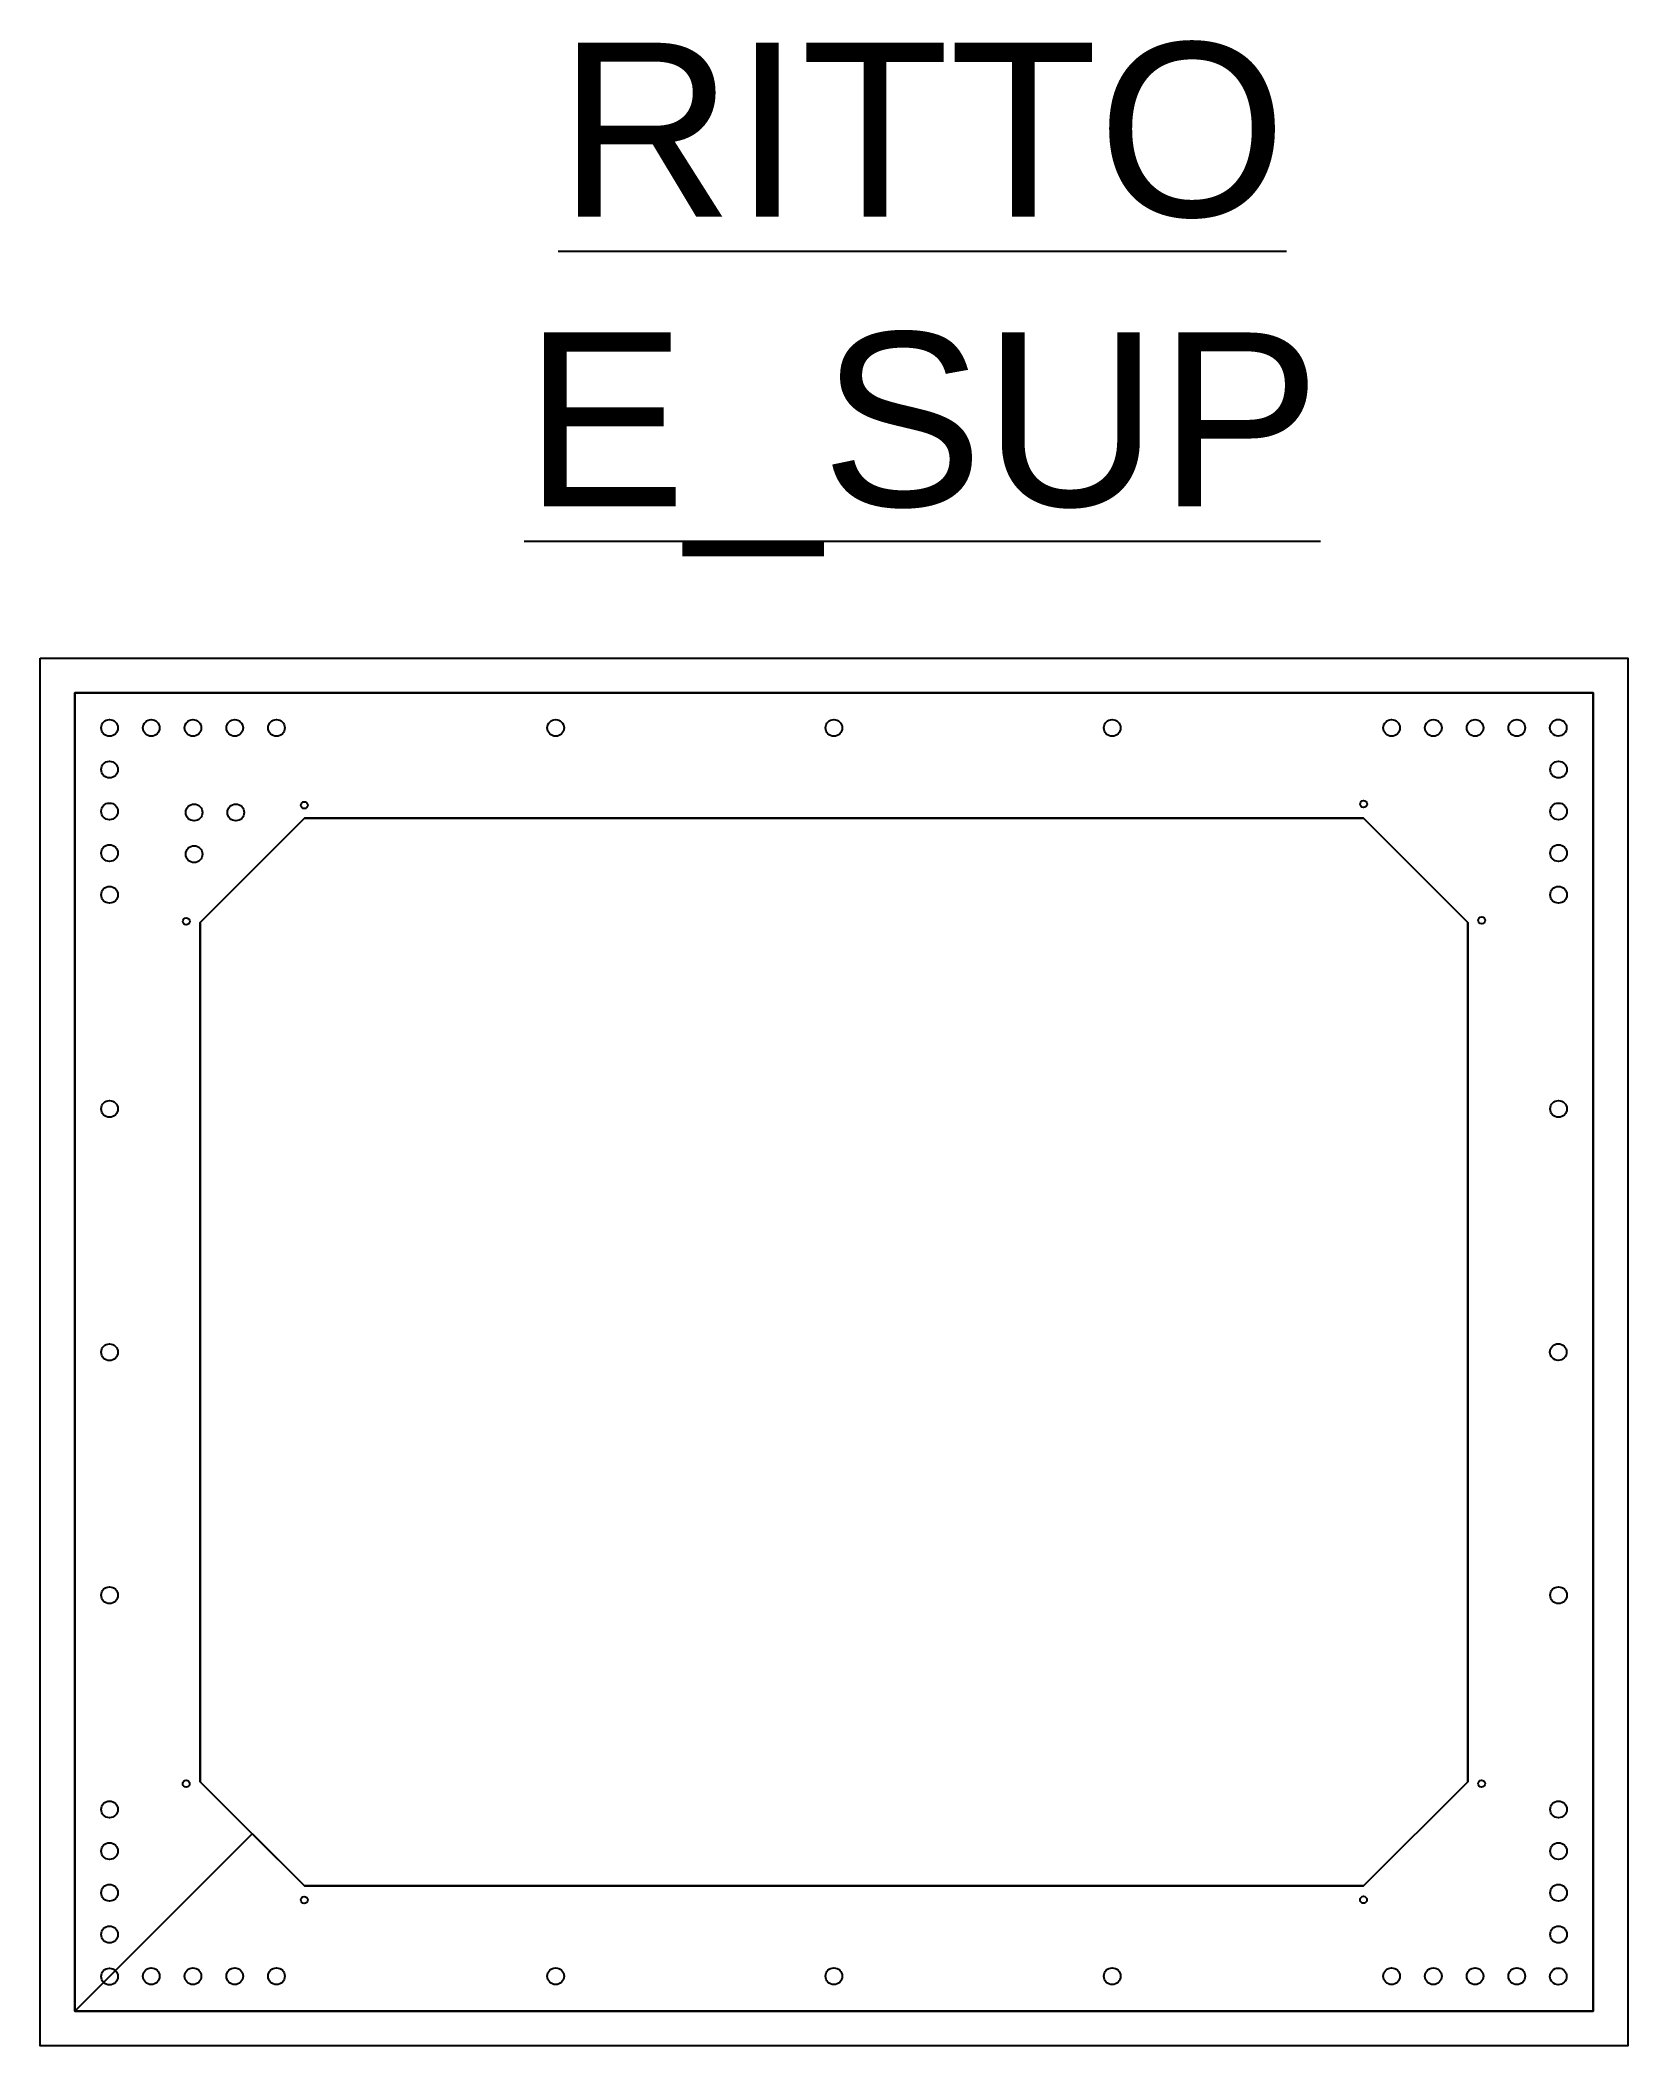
# Model space of a CAD drawing. Header units: millimetres. Extents: x -1362 to 921, y -23 to 2862.
import ezdxf

# ---------------------------------------------------------------- set-up
doc = ezdxf.new("R2010")
doc.units = ezdxf.units.MM
doc.header["$LTSCALE"] = 0.1
doc.layers.get('0').update_dxf_attribs({"color": 3, "linetype": 'CONTINUOUS'})
for name, color, linetype in [('_Testi', 7, 'CONTINUOUS'), ('ARM_0', 1, 'CONTINUOUS'), ('ARM_1', 1, 'CONTINUOUS'), ('Sez0', 4, 'CONTINUOUS'), ('SEZ_0', 70, 'CONTINUOUS'), ('SEZ_1', 70, 'CONTINUOUS')]:
    doc.layers.add(name, color=color, linetype=linetype)
doc.styles.add('ANAS V.Morandi', font='arial.ttf')

msp = doc.modelspace()

# ---------------------------------------------------------------- linework, layer by layer
msp.add_line((-1311.8, 27), (-1311.8, 27))
at = {"layer": 'ARM_0'}
for centre, radius in [((-1262, 1872.7), 12), ((-1202, 1872.7), 12), ((-1142, 1872.7), 12), ((-1082, 1872.7), 12), ((-1022, 1872.7), 12), ((-620.5, 1872.7), 12), ((-220.5, 1872.7), 12), ((179.7, 1872.7), 12), ((581.5, 1872.7), 12), ((641.5, 1872.7), 12), ((701.5, 1872.7), 12), ((761.5, 1872.7), 12), ((821.2, 1873), 12), ((-1262, 1812.7), 12), ((821.5, 1812.7), 12), ((-1262, 1752.7), 12), ((-981.9, 1761.6), 5), ((541.2, 1763.1), 5), ((821.5, 1752.7), 12), ((-1262, 1692.7), 12), ((821.5, 1692.7), 12), ((-1262, 1632.7), 12), ((821.5, 1632.7), 12), ((-1151.7, 1594.4), 5), ((711, 1596), 5), ((-1262, 1324.7), 12), ((821.5, 1324.7), 12), ((-1262, 974.7), 12), ((821.2, 975), 12), ((-1262, 625.2), 12), ((821.5, 625.2), 12), ((-1151.8, 354.1), 5), ((710.9, 354.2), 5), ((-1262, 317.2), 12), ((821.5, 317.2), 12), ((-1262, 257.2), 12), ((821.5, 257.2), 12), ((-1262, 197.2), 12), ((821.5, 197.2), 12), ((-982, 187), 5), ((541.1, 187.1), 5), ((-1262, 137.2), 12), ((821.5, 137.2), 12), ((-1262, 76.7), 12), ((-1202, 77.2), 12), ((-1142, 77.2), 12), ((-1082, 77.2), 12), ((-1022, 77.2), 12), ((-620.5, 77.2), 12), ((-220.5, 77.2), 12), ((179.7, 77.2), 12), ((581.5, 77.2), 12), ((641.5, 77.2), 12), ((701.5, 77.2), 12), ((761.5, 77.2), 12), ((821.2, 77), 12)]:
    msp.add_circle(centre, radius, dxfattribs=at)
at = {"layer": 'ARM_1'}
for centre in [(-1140.4, 1751.1), (-1080.4, 1751.1), (-1140.4, 1691.1)]:
    msp.add_circle(centre, 12, dxfattribs=at)
at = {"layer": 'Sez0', "flags": 128}
msp.add_lwpolyline([(-1311.8, 27), (871.2, 27), (871.2, 1923), (-1311.8, 1923), (-1311.8, 27), (-1056.8, 282), (-981.8, 207), (541.2, 207), (691.2, 357), (691.2, 1593), (541.2, 1743), (-981.8, 1743), (-1131.8, 1593), (-1131.8, 357), (-1056.8, 282), (-1311.8, 27)], dxfattribs=at)
at = {"layer": 'SEZ_0', "flags": 128}
for points in [[(-1311.8, 27), (-1311.8, 1923), (871.2, 1923), (871.2, 27), (-1311.8, 27)], [(-981.8, 207), (-1131.8, 357), (-1131.8, 1593), (-981.8, 1743), (541.2, 1743), (691.2, 1593), (691.2, 357), (541.2, 207), (-981.8, 207)]]:
    msp.add_lwpolyline(points, dxfattribs=at)
at = {"layer": 'SEZ_1'}
msp.add_lwpolyline([(-1361.8, 1973), (921.2, 1973), (921.2, -23), (-1361.8, -23)], close=True, dxfattribs=at)

# ---------------------------------------------------------------- texts
at = {"layer": '_Testi', "linetype": 'Continuous', "insert": (-93.3, 2119.3), "char_height": 250, "width": 1370.654, "attachment_point": 8, "style": 'ANAS V.Morandi'}
msp.add_mtext('\\A1;\\LRITTO E_SUP', dxfattribs=at)

doc.saveas('drawing.dxf')
